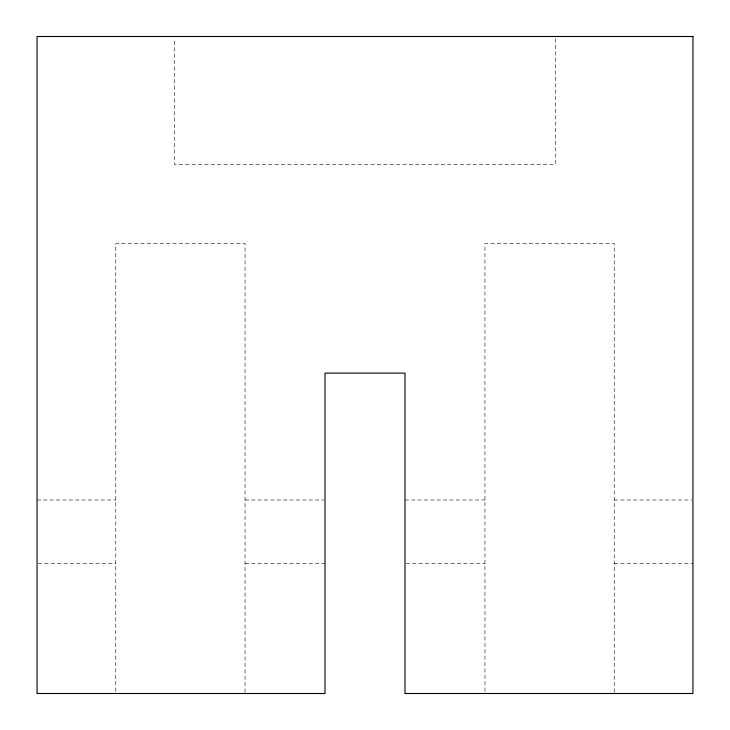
<?xml version="1.0" encoding="UTF-8"?>
<svg xmlns="http://www.w3.org/2000/svg" width="730" height="730" viewBox="0 0 730 730"><rect width="100%" height="100%" fill="white"/><g stroke="black" fill="none" stroke-linecap="round" stroke-linejoin="round"><path stroke-width="0.55" stroke-dasharray="3.65 2.74" d="M37.057 499.977L115.769 499.977M245.043 499.977L323.892 499.977M404.986 499.977L484.957 499.977M614.231 499.977L691.812 499.977M38.188 563.469L115.769 563.469M245.043 563.469L325.014 563.469M406.108 563.469L484.957 563.469M614.231 563.469L692.943 563.469M614.231 692.359L614.231 243.51L484.957 243.51L484.957 692.359M555.42 38.763L555.42 164.46L174.579 164.46L174.579 38.763M245.043 692.359L245.043 243.51L115.769 243.51L115.769 692.359"/><path stroke-width="1.09" d="M692.943 36.5L37.057 36.5L37.057 693.5L325.014 693.5L325.014 373.112L404.986 373.112L404.986 693.5L692.943 693.5L692.943 36.5"/></g></svg>
